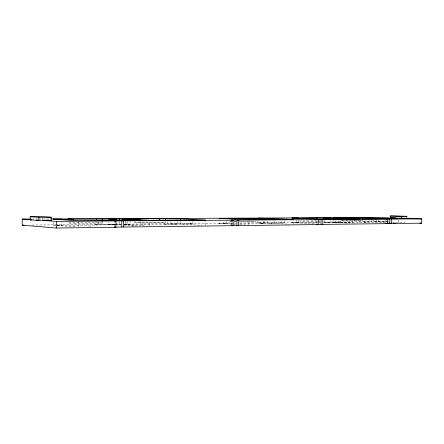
<?xml version="1.0" encoding="UTF-8"?>
<svg xmlns="http://www.w3.org/2000/svg" width="444" height="444" viewBox="0 0 444 444"><rect width="100%" height="100%" fill="white"/><g stroke="black" fill="none" stroke-linecap="round" stroke-linejoin="round"><path stroke-width="0.33" stroke-dasharray="2.22 1.67" d="M42.324 219.836L42.335 217.96M56.105 225.313L53.286 225.152L53.308 221.828M57.215 225.33L61.96 225.219L61.982 221.9M102.198 221.756L102.187 223.038L73.504 223.293L73.51 221.967M78.294 227.128L78.333 222.022M98.246 221.989L98.224 224.991L95.726 224.819L95.754 221.834M114.508 224.742L108.497 224.581L108.519 222.061M114.358 226.507L114.397 222.128M116.589 224.642L116.617 221.501M119.303 221.628L119.275 224.781L120.657 224.869M125.269 220.457L125.23 224.509L127.817 224.67L127.844 221.279M125.968 222.205L125.946 224.708L144.195 225.879M124.181 224.564L130.148 224.498L130.181 221.406M165.662 221.284L165.651 222.483L140.643 222.705L134.782 222.366L134.793 221.145M140.643 222.705L140.659 221.473M142.768 225.646L142.807 221.673M149.611 225.569L149.65 221.617M167.36 221.645L167.333 224.248L164.652 224.092L164.68 221.506M177.85 221.351L177.822 223.992L174.348 224.081L170.374 223.931L170.402 221.284M180.614 221.467L180.586 224.12L201.959 225.324M192.957 221.445L192.929 223.976L190.187 223.826L190.215 221.306M205.411 225.519L205.461 221.19M226.101 221.007L226.068 223.515L222.139 223.554L219.103 223.426L219.136 220.896M235.709 224.298L223.299 223.665L223.326 221.134M231.269 224.908L231.324 220.79M248.812 224.969L248.862 221.007M264.802 221.057C267.294 224.237 255.528 224.276 258.131 220.946M263.708 220.89L263.675 223.215L260.822 223.082L260.856 220.768M267.56 221.134L267.527 223.188L289.466 224.214M271.206 224.115L271.223 222.971M274.087 221.04L274.053 223.104M284.232 220.957L284.204 222.999L281.329 222.866L281.357 220.835M298.374 220.13L298.207 222.766L291.913 222.644L291.941 220.685M293.578 224.403L293.645 220.03M314.374 223.671L296.403 222.877L296.442 220.241M317.183 221.156L306.321 221.251L306.338 220.035M316.411 223.859L316.472 220.157M330.863 220.524C332.628 223.648 322.832 223.415 324.692 220.424M385.337 222.588L371.789 222.067L332.639 222.327L332.673 220.429M323.887 222.583L333.505 222.483L333.538 220.596M340.049 220.446C341.791 223.554 332.112 223.288 333.944 220.352M335.553 222.444L335.586 220.54M338.55 220.557L338.522 222.427L355.455 223.116M332.639 222.327L349.689 222.15L349.722 220.296M352.636 220.402L352.603 222.261L349.689 222.15M359.934 222.91L359.979 220.302M369.197 220.607C370.413 223.071 362.049 222.727 363.32 220.518M364.951 222.849L365.001 220.257M371.789 222.067L371.822 220.28M389.199 221.872L373.831 221.895L373.865 220.102M376.745 222.006L376.79 219.602M323.548 222.122L378.277 221.567L378.316 219.552M385.908 222.283L385.953 219.719M398.213 222.461L398.262 219.991M219.103 223.426L226.068 223.515M170.374 223.931L177.822 223.992M363.297 221.906L369.175 221.994M333.916 222.211L340.015 222.305M324.658 222.305L330.83 222.405M108.497 224.581L114.624 224.514M291.913 222.644L298.335 222.749M53.286 225.152L55.822 225.047M258.097 222.993L264.774 223.104M88.695 226.995L92.158 226.951M132.368 226.44L133.749 226.423M31.896 225.069L121.262 224.165M124.037 224.137L236.264 223.005M239.727 222.966L317.316 222.183M318.009 222.178L320.085 222.155M95.726 224.819L121.118 224.553M164.652 224.092L190.187 223.826M260.822 223.082L281.329 222.866M373.831 221.895L389.049 221.734M57.282 225.447L120.935 224.747M124.376 224.708L192.929 223.976M223.299 223.665L236.43 223.521M239.882 223.487L284.204 222.999M296.403 222.877L320.451 222.622M134.782 222.366L159.646 222.155L165.651 222.483M236.236 221.517L228.843 221.578L231.996 221.728M239.599 221.489L255.389 221.7L239.877 221.834M316.777 220.846L299.828 220.99L306.321 221.251M236.502 221.861L232.628 221.756M317.865 221.151L319.902 221.134M124.203 224.342L130.148 224.498M31.935 219.031L38.167 219.003M38.861 219.003L49.95 218.953M56.904 225.041L61.96 225.219M378.277 221.567L387.928 221.928M392.069 222.078L405.167 222.566M318.082 220.896L320.041 220.973M333.505 222.483L349.084 223.121M239.843 224.509L245.36 224.792M102.187 223.038L96.57 222.683L68.099 222.921L73.504 223.293M124.109 225.097L136.547 225.907M57.276 225.508L76.257 226.967M356.077 220.518L340.859 220.646L362.62 220.762L356.077 220.518"/><path stroke-width="0.67" d="M115.906 227.239L114.352 227.134L232.978 225.685L233.05 220.18L114.408 220.873L115.967 220.962L115.906 227.239L56.449 228.033L22.2 225.169L22.233 219.075L30.547 219.036M30.181 219.897L30.203 216.733L42.341 216.711L51.232 217.216L51.21 220.413L38.889 220.485L30.181 219.897L31.541 219.891M38.889 220.485L38.911 217.249L30.203 216.733M56.449 228.033L56.499 221.362L43.029 220.463M73.521 220.646L73.532 219.325L68.126 219.009L119.325 219.108L142.824 220.346L78.344 220.751L56.638 219.408L73.532 219.325M96.587 220.779L96.603 218.881M102.203 221.112L102.22 219.186M119.308 220.995L119.325 219.108M121.745 227.034L121.8 220.823M123.315 227.145L123.371 220.912M140.67 220.235L140.681 219.003L134.815 218.709L180.647 218.814L205.478 219.958L149.661 220.302L126.002 219.075L140.681 219.003M159.662 220.379L159.679 218.598M165.668 220.685L165.69 218.886M180.63 220.141L180.647 218.814M235.176 219.88L235.192 218.553L228.882 218.293L267.599 218.398L293.656 219.408L248.884 219.686L223.36 218.609L235.192 218.553M318.176 224.559L316.406 224.475L387.662 223.632L387.745 219.142L316.483 219.541L318.254 219.608L318.176 224.559L238.683 225.613L236.963 225.519L237.035 220.063L231.335 220.102L233.05 220.18M238.683 225.613L238.755 220.141L237.035 220.063M249.034 220.13L249.062 218.204M255.417 219.752L255.439 218.454M267.577 219.769L267.599 218.398M316.811 219.081L316.827 217.904L360.001 218.992L322.749 219.225L296.47 218.259L316.827 217.904M321.012 224.414L321.09 219.508M322.782 224.498L322.866 219.575M323.326 219.319L323.343 218.132M333.561 219.336L333.583 218.082M356.105 218.842L356.127 217.727L398.285 218.753L365.024 218.964L338.594 218.06L356.127 217.727M362.654 219.07L362.67 217.943M371.844 219.092L371.867 217.899M389.688 223.515L389.765 219.053L421.8 218.909L421.717 223.182L385.88 223.565L387.662 223.632M390.426 218.048L390.465 215.978L406.815 216.289L406.776 218.37L390.426 218.048L395.643 218.021M391.464 223.582L391.547 219.114M401.565 218.404L401.604 216.3L406.815 216.289M236.963 225.519L231.263 225.596L232.978 225.685M387.118 223.221L391.275 223.166M393.351 223.138L395.432 223.116M22.2 225.169L24.276 225.147M389.765 219.053L385.964 219.081L387.745 219.142M56.499 221.362L115.967 220.962M238.755 220.141L318.254 219.608M50.644 218.953L378.349 217.538L396.536 218.115M38.911 217.249L51.232 217.216M390.465 215.978L401.604 216.3M402.192 218.226L406.776 218.37M399.805 218.215L421.8 218.909M419.647 223.104L421.717 223.182M45.743 220.058L51.21 220.413M22.233 219.075L31.591 219.697M36.286 220.013L38.306 220.146M219.169 218.393L226.135 218.504L219.169 218.393M177.883 218.709L170.429 218.637L177.883 218.709M369.247 217.838L363.37 217.743L369.247 217.838M340.087 217.971L333.988 217.876L340.087 217.971M130.203 218.931L122.255 218.853L130.203 218.931M330.902 218.015L324.731 217.921L330.902 218.015M116.639 218.992L108.547 218.914L116.639 218.992M298.401 218.165L291.98 218.065L298.401 218.165M61.999 219.247L53.33 219.164L61.999 219.247M264.84 218.32L258.169 218.22L264.84 218.32"/></g></svg>
